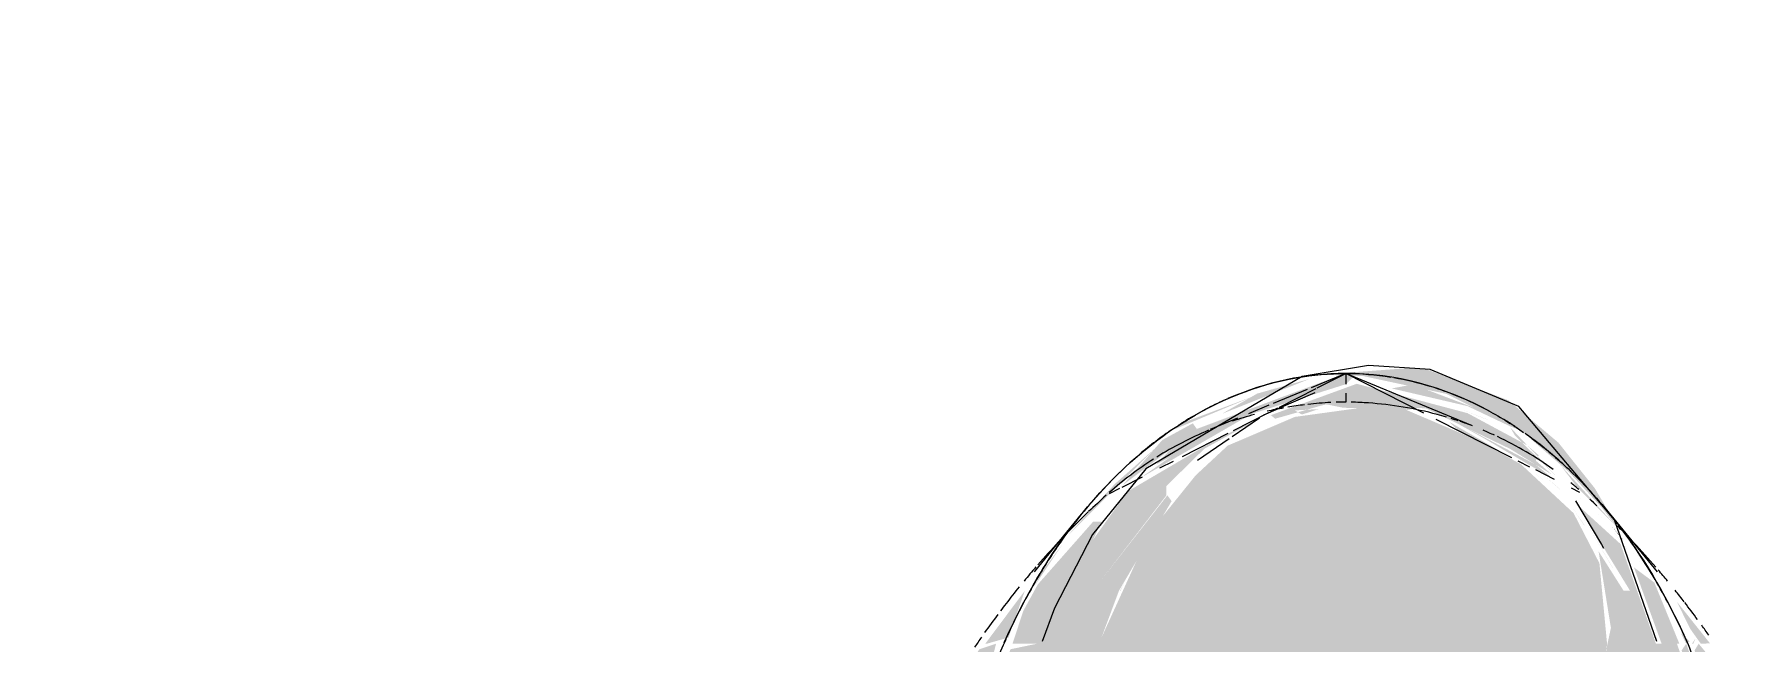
# Model space of a CAD drawing. Header units: metres. Extents: x 147 to 427, y -16 to 162.
# Drawn here: x 394.0139 to 394.1628, y 2.1268 to 2.1794 of the extents above; entities that cross this region are included whole.
import ezdxf

# ---------------------------------------------------------------- set-up
doc = ezdxf.new("R2010")
doc.units = ezdxf.units.M
for name, color, linetype, lineweight in [('A-ANNO-DIMS', 7, 'Continuous', 5), ('A-ANNO-DIMS-50', 7, 'Continuous', 5), ('P-SANR-FIXT', 7, 'Continuous', 5)]:
    doc.layers.add(name, color=color, linetype=linetype, lineweight=lineweight)
doc.styles.add('Century Gothic_1', font='GOTHIC.TTF', dxfattribs={"height": 0.075})
doc.dimstyles.new('Setores_1_5', dxfattribs={"dimscale": 0.3048, "dimtxt": 0.07831262022881443, "dimasz": 0.5208333333333333, "dimexe": 0.3937007874015747, "dimexo": 0.2460629921259842, "dimgap": 0.2870734908136483, "dimtad": 1, "dimrnd": 0.01, "dimzin": 0, "dimdsep": 46, "dimtxsty": 'Century Gothic_1', "dimblk1": 'OBLIQUE', "dimblk2": 'OBLIQUE', "dimsah": 1, "dimcen": 0.09, "dimazin": 0, "dimtfac": 1, "dimtdec": 4, "dimtix": 1, "dimtmove": 0, "dimatfit": 3, "dimfxl": 1, "dimtvp": 1, "dimtolj": 1, "dimtzin": 0, "dimarcsym": 2})

# ---------------------------------------------------------------- blocks, each defined once
blk = doc.blocks.new('UT_Chuveiro ou ducha - UT_Elétrico-3241184-HH')
at = {"layer": 'P-SANR-FIXT', "true_color": 0x7f7f7f, "transparency": 33554598}
h = blk.add_hatch(color=8, dxfattribs=at)
h.paths.add_polyline_path([(-159.0741090932308, 2.072103097325459), (-159.0729048321495, 2.072416220876789), (-159.0726101100861, 2.084600000000004), (-159.0720644797327, 2.08597548847652), (-159.0726319375298, 2.092517450144617), (-159.0741649129497, 2.097267676907618), (-159.0742589993532, 2.102017665906029), (-159.0747417040359, 2.102780502841549), (-159.0776770053274, 2.106683152559944), (-159.0781938842384, 2.10641666726686), (-159.0792199345733, 2.10770512875526), (-159.080668982896, 2.11846076644507), (-159.0792070213238, 2.127095481480747), (-159.077684465259, 2.131174184708199), (-159.0731200541977, 2.138937177674406), (-159.073485189045, 2.139440154315629), (-159.0792991579673, 2.131998847496572), (-159.0735670726189, 2.139440154315629), (-159.0735736146145, 2.140247667274705), (-159.0702881170632, 2.14347063135044), (-159.0658653792312, 2.145912812595109), (-159.0690432418047, 2.144399232498889), (-159.076928716375, 2.139778273370901), (-159.0804270458397, 2.134905403462908), (-159.0836864551163, 2.127838611532898), (-159.08479017669, 2.126583946756583), (-159.0870974311692, 2.12610280809197), (-159.0921455267859, 2.109837970198464), (-159.0916446309332, 2.087386695298421), (-159.086491853347, 2.072103097325459), (-159.075339271241, 2.072103097325459)])
h.paths.add_polyline_path([(-159.0387784687423, 2.072103097325459), (-159.0294165869485, 2.07251835431421), (-159.0239037336978, 2.090162028019891), (-159.0242470083272, 2.112145786766047), (-159.0293251294756, 2.126583946756583), (-159.0311460078198, 2.126583946756583), (-159.0342084588717, 2.135213820846765), (-159.0379704263457, 2.138643652751495), (-159.0333875010491, 2.131173087233261), (-159.0339476252547, 2.131173087233261), (-159.0361170439188, 2.134593437382097), (-159.0350481741287, 2.127960100641848), (-159.0353796271094, 2.126410279079185), (-159.0358483224366, 2.122253947122523), (-159.0370065263305, 2.117987009026553), (-159.0402370569306, 2.111125564413105), (-159.0427936536531, 2.10597687961228), (-159.0418189870714, 2.102235863106876), (-159.0417789887497, 2.098067954309069), (-159.0428710827882, 2.093836189919682), (-159.0439846301091, 2.089686181117425), (-159.0434391501321, 2.084600000000004), (-159.042924630109, 2.084587280058925), (-159.042924630109, 2.072103097325459), (-159.0405790434947, 2.072103097325459)])
h.paths.add_polyline_path([(-159.080806652161, 2.117163709151576), (-159.0801083313977, 2.124103003458912), (-159.0807497381525, 2.117699927092727)])
h.paths.add_polyline_path([(-159.0775928257561, 2.131174184708199), (-159.0775444418533, 2.131174184708199), (-159.0772594097681, 2.131776953424231)])
h.paths.add_polyline_path([(-159.0408193847973, 2.140719210253068), (-159.0430872623483, 2.142407326238655), (-159.0409692023079, 2.140823852743198)])
h.paths.add_polyline_path([(-159.0396007599059, 2.140888966691543), (-159.0437890412745, 2.145357165628347), (-159.0433635694969, 2.144615846166122), (-159.0404704498812, 2.14177668776801), (-159.0396066953474, 2.140892627525339)])
h.paths.add_polyline_path([(-159.0624392723317, 2.146798756625738), (-159.0618238201658, 2.146437140101189), (-159.0603923288364, 2.146911494104716)])
h.paths.add_polyline_path([(-159.0401725933951, 2.141241659473949), (-159.0415533051757, 2.142443459425597), (-159.0412985070144, 2.142906896442406), (-159.0423110722813, 2.143780661161072), (-159.0474804628861, 2.146561096097071), (-159.0570748839213, 2.1491038023912), (-159.0645240340715, 2.146384099708555), (-159.0641452373333, 2.146076219898767), (-159.0597444186896, 2.147327802325669), (-159.0582516031182, 2.14702939673428), (-159.052634006558, 2.146844529272435), (-159.0517226805381, 2.147018152944491), (-159.0510505267216, 2.146959536385144), (-159.0437890412745, 2.143465535998628), (-159.0404342012389, 2.141403012735089)])
h.paths.add_polyline_path([(-159.0744664697974, 2.14211143419349), (-159.0663632289081, 2.146437140101189), (-159.0580246301093, 2.149065680547723), (-159.0572932403597, 2.149761462521284), (-159.0584748376294, 2.14985319803389), (-159.0710574607595, 2.145146339256938), (-159.0732102736603, 2.14343265754448), (-159.0744352477544, 2.142139727554309)])
h = blk.add_hatch(color=8, dxfattribs=at)
h.paths.add_polyline_path([(-159.034371325699, 2.136535276543894), (-159.036446227119, 2.140054657660703), (-159.0396066953474, 2.1440102323232), (-159.0439473286112, 2.147676076715651), (-159.0510505267216, 2.150366398795656), (-159.0520679476242, 2.150499784718844), (-159.0607514892939, 2.14985319803389), (-159.0589995244611, 2.14985319803389), (-159.0565523887665, 2.149778306312575), (-159.0492725882999, 2.148220105239457), (-159.0426768377498, 2.144913554276175), (-159.0386685634734, 2.141451265317852), (-159.0358470272667, 2.138383113228141), (-159.034545020284, 2.136709544554023)])
h.paths.add_polyline_path([(-159.0728993162666, 2.14514971857298), (-159.0665373438616, 2.147806994096684), (-159.0636914139381, 2.148904245012576), (-159.0722602189442, 2.145677161307104), (-159.0728757567678, 2.145169162069296)])
for points in [[(-159.0687570727305, 2.146500405685097), (-159.0611596165439, 2.149527926106603), (-159.0656937588083, 2.148257925312533), (-159.0681284756241, 2.146870413800137), (-159.0684847615933, 2.146660694890269)], [(-159.0506944506064, 2.148879480659843), (-159.0526039525416, 2.149183741168371), (-159.0507203913361, 2.148882322439117)], [(-159.0756447428345, 2.141043685225891), (-159.066119419315, 2.146531721330903), (-159.0718299600919, 2.143732736888385), (-159.0754960959516, 2.141178388771523)], [(-159.0400755684197, 2.140876480253262), (-159.0415593149256, 2.142096522648232), (-159.0497586798078, 2.146447894894868), (-159.0461364094612, 2.144432973075731), (-159.0401455828785, 2.140912068648261)], [(-159.0436345735835, 2.142685524895956), (-159.0490730481082, 2.14581781098938), (-159.0482505896192, 2.145031848853226), (-159.0436477875703, 2.142692241574033)], [(-159.0348123423345, 2.133047466872918), (-159.0376876560224, 2.137903913957002), (-159.0349438530513, 2.133234671256099)], [(-159.0339634287583, 2.135551121007794), (-159.0350481741287, 2.136855934368703), (-159.034129173118, 2.135705498084465)]]:
    blk.add_hatch(color=8, dxfattribs=at).paths.add_polyline_path(points)
h = blk.add_hatch(color=8, dxfattribs=at)
h.paths.add_polyline_path([(-159.0345465551956, 2.136711084532936), (-159.0394504156166, 2.142096522648232), (-159.0379704263457, 2.140146259051544), (-159.0346733844888, 2.13683833253299)])
h.paths.add_polyline_path([(-159.0431936771785, 2.145185811311452), (-159.0458214067043, 2.146619651872838), (-159.0522070122227, 2.14904518017146), (-159.0540408294181, 2.148700712208401), (-159.0474804628861, 2.147170991287893), (-159.0437890412745, 2.145418320737936), (-159.043288378014, 2.145222795128724)])
h = blk.add_hatch(color=8, dxfattribs=at)
h.paths.add_polyline_path([(-159.071998882185, 2.071900000000002), (-159.0719281623471, 2.071372561359099), (-159.0711195819671, 2.071900000000002)])
h.paths.add_polyline_path([(-159.070524630109, 2.056424923784285), (-159.0706052034421, 2.066499999999999), (-159.0745049647865, 2.066814201828033), (-159.0739624062429, 2.07069188735831), (-159.0728955194154, 2.071900000000002), (-159.0732945082053, 2.072103097325459), (-159.0863452322238, 2.071668205994706), (-159.084454831762, 2.067764491702879), (-159.0771734806513, 2.060239177021271), (-159.0707903833621, 2.056561519336026)])
h.paths.add_polyline_path([(-159.0440503780331, 2.071900000000002), (-159.0445342629549, 2.07142341769256), (-159.0439385076397, 2.071404147068055), (-159.0440480283631, 2.071889585352011)])
h.paths.add_polyline_path([(-159.0431537408028, 2.071900000000002), (-159.0435401534075, 2.07134867232927), (-159.0429832066106, 2.071301617601638), (-159.0431507727115, 2.071889585352011)])
h.paths.add_polyline_path([(-159.045524630109, 2.05642492378454), (-159.0386709771249, 2.060477710523518), (-159.0364738365883, 2.06223601329736), (-159.0298267074301, 2.071301617601638), (-159.0295565559282, 2.072103097325459), (-159.0431434841751, 2.071889585352011), (-159.0417749828538, 2.070499999999998), (-159.0420868539753, 2.066499999999947), (-159.045524630109, 2.066282178064789), (-159.045524630109, 2.056932025514)])
h.paths.add_polyline_path([(-159.07423033303, 2.102235408248591), (-159.0731424763962, 2.106249999999999), (-159.0710266440055, 2.109927779207859), (-159.0679524093169, 2.113002013896372), (-159.0655598760757, 2.11458547997681), (-159.0612598681728, 2.116074072828601), (-159.0563188475873, 2.116275429470651), (-159.0517746301091, 2.115117846287182), (-159.0480968509012, 2.113002013896377), (-159.0450226162127, 2.109927779207859), (-159.042529959851, 2.107549999999934), (-159.0412534819856, 2.109486720546251), (-159.0376052287922, 2.116438979011692), (-159.0358051030239, 2.122476669953785), (-159.0353817540331, 2.126583946756583), (-159.0360427754883, 2.133558661023848), (-159.0382831066379, 2.137896446831386), (-159.0428392861666, 2.142130043394748), (-159.0467511112847, 2.144269663039239), (-159.0531376098643, 2.14698973139406), (-159.0555811199868, 2.147176476288074), (-159.0624392723317, 2.146233197406652), (-159.0682668063027, 2.143741414302642), (-159.0710284381377, 2.141178388771523), (-159.0741859159799, 2.137261730666108), (-159.0761677332402, 2.13375054942085), (-159.0792070213238, 2.127095481480747), (-159.0803963168275, 2.121029702314655), (-159.0806191393273, 2.114884435595168), (-159.07963413385, 2.109639981777599), (-159.0785035755046, 2.107103097325459), (-159.0778873211289, 2.107099772867674), (-159.0756428838996, 2.10374111317183), (-159.0743794627661, 2.10239437270267)])
h.paths.add_polyline_path([(-159.0302082604175, 2.126583946756583), (-159.0291147513, 2.126583946756583), (-159.031280874587, 2.131878258716553), (-159.0330479981145, 2.133194587335396), (-159.0306525163062, 2.126583946756583)])
h.paths.add_polyline_path([(-159.0868325727474, 2.126583946756583), (-159.0842075609916, 2.126594373785528), (-159.0791865094623, 2.137166234037196), (-159.0799137023204, 2.137166234037196), (-159.0847162922375, 2.131721636484206), (-159.0859822140131, 2.129411409326355), (-159.0869084942658, 2.126583946756583)])
h.paths.add_polyline_path([(-159.0609800214025, 2.131174184708199), (-159.0609795004123, 2.131173087233261), (-159.0637486963828, 2.131173087233261)])
h.paths.add_polyline_path([(-159.0773480603354, 2.14033414027175), (-159.0732102736603, 2.14343265754448), (-159.0709474066831, 2.145211119862761), (-159.0712817719541, 2.145677161307104), (-159.0739286286236, 2.144229900582025), (-159.0772729375941, 2.140419727649599)])
h = blk.add_hatch(color=8, dxfattribs=at)
h.paths.add_polyline_path([(-159.0372729903358, 2.136772232857111), (-159.0382831066379, 2.138216587315147), (-159.0374533085244, 2.136972918884061)])
h.paths.add_polyline_path([(-159.0624392723317, 2.146798756625738), (-159.0585486897222, 2.14752242172751), (-159.0609324369528, 2.147094574092513)])
h = blk.add_hatch(color=8, dxfattribs=at)
h.paths.add_polyline_path([(-159.042035253465, 2.05821844210395), (-159.0366060765085, 2.061494142664745), (-159.0378798251575, 2.061009005956544), (-159.0417223313882, 2.058428583868338)])
h.paths.add_polyline_path([(-159.0368603960832, 2.060878287245813), (-159.0356355662324, 2.06188876413475), (-159.0367822494783, 2.060957922805261)])
h.paths.add_polyline_path([(-159.0286233223972, 2.072103497495649), (-159.0282118453589, 2.072590712973375), (-159.0282510894295, 2.072571365311234)])
h.paths.add_polyline_path([(-159.0295564210445, 2.072103497495649), (-159.0289637589095, 2.072545551872607), (-159.0269970757825, 2.077304873323756), (-159.0251521312301, 2.085170050741142), (-159.0294165869485, 2.07251835431421)])
h.paths.add_polyline_path([(-159.0239036897891, 2.090162323215309), (-159.0232177042328, 2.098187630720822), (-159.0235022937991, 2.107139115569759), (-159.0239029754537, 2.105979098247175), (-159.0239029754537, 2.091400264804403)])
h.paths.add_polyline_path([(-159.0242470083272, 2.112145786766047), (-159.0258389631166, 2.118980326977947), (-159.0285212040261, 2.126583946756583), (-159.0289216162869, 2.126011091074712), (-159.0246503077824, 2.113342008935362)])
h.paths.add_polyline_path([(-159.0319248572522, 2.133278901236552), (-159.0335076587432, 2.135126609171011), (-159.0319858243429, 2.133346016186911)])
h.paths.add_polyline_path([(-159.0334793095934, 2.134383059890486), (-159.0346733844888, 2.135754116379157), (-159.0335076587432, 2.134415359678039)])
h.paths.add_polyline_path([(-159.0431479607518, 2.145148081851021), (-159.0448998443799, 2.14585212619365), (-159.0431846330926, 2.14516004226984)])
h.paths.add_polyline_path([(-159.0456306385704, 2.145957789271209), (-159.0482505896192, 2.146991881867121), (-159.0459027340409, 2.146046531241579)])
h = blk.add_hatch(color=8, dxfattribs=at)
h.paths.add_polyline_path([(-159.0801274585396, 2.061520748634078), (-159.0821380207211, 2.063414493038926), (-159.0803437720477, 2.061728077796734)])
h.paths.add_polyline_path([(-159.0787157092703, 2.061225585262099), (-159.0813712227985, 2.063458693712179), (-159.079244983474, 2.061564108636528), (-159.0789330939523, 2.061364624337852)])
h.paths.add_polyline_path([(-159.084454831762, 2.066814201828033), (-159.0873097617041, 2.071032914655421), (-159.0844648662975, 2.066828728304302)])
h.paths.add_polyline_path([(-159.0942729954389, 2.072103097325459), (-159.0874657953709, 2.072568392902189), (-159.0886595199991, 2.076045350157421), (-159.092146284696, 2.088874645108608), (-159.0926611809142, 2.093628741640762), (-159.0928315559859, 2.096410883301352), (-159.0925510680858, 2.107111540313537), (-159.0903770054196, 2.118445587979029), (-159.0883341093056, 2.126583946756583), (-159.0897848330545, 2.12610280809197), (-159.094014382426, 2.119798183842418), (-159.096560096538, 2.112812072092045), (-159.0979083959427, 2.108334692271688), (-159.0998814638956, 2.101903294336775), (-159.1015700584226, 2.09541778409798), (-159.1008643119511, 2.072103097325459), (-159.0943578589805, 2.072103097325459)])
h.paths.add_polyline_path([(-159.0849279059799, 2.131698418225501), (-159.0825777106719, 2.135205689550976), (-159.084347695133, 2.132839687605862), (-159.08479017669, 2.131969330467452)])
h.paths.add_polyline_path([(-159.0819916313741, 2.136082467504566), (-159.0745923458707, 2.143473727180517), (-159.0780463369668, 2.140419727649599), (-159.0819008445277, 2.136199192973452)])
h = blk.add_hatch(color=8, dxfattribs=at)
h.paths.add_polyline_path([(-159.0377748895463, 2.060408243181672), (-159.0358688121888, 2.06188876413475), (-159.0375691944881, 2.060599346591798)])
h.paths.add_polyline_path([(-159.0341252255133, 2.135941496998106), (-159.0350481741287, 2.136886890658711), (-159.0344941216301, 2.136314275309943)])
h.paths.add_polyline_path([(-159.0336298775665, 2.134746343576732), (-159.0349209354478, 2.136442958798764), (-159.0337008487864, 2.134814884439912)])
h.paths.add_polyline_path([(-159.0356014857879, 2.137320932319871), (-159.0377434966126, 2.139189187818079), (-159.0357308601066, 2.137429657289075)])
h.paths.add_polyline_path([(-159.0394365608848, 2.139946347990609), (-159.0411262739966, 2.141410554582323), (-159.0396066953474, 2.140066713008775)])
h.paths.add_polyline_path([(-159.0402080400541, 2.141294357569849), (-159.0415533051757, 2.142459325906117), (-159.0403917335358, 2.141451265317852)])
h = blk.add_hatch(color=8, dxfattribs=at)
h.paths.add_polyline_path([(-159.0311213570772, 2.068301576191535), (-159.0272200832684, 2.072103097325459), (-159.0151711481644, 2.072558990602082), (-159.014623015708, 2.097184410044516), (-159.0230345559384, 2.121284541232728), (-159.0274401984956, 2.126583946756583), (-159.0277924320712, 2.126011091074712), (-159.0272824645948, 2.123610549074141), (-159.0239032710361, 2.111126231290104), (-159.0233297476663, 2.105979098247175), (-159.0232177042328, 2.102003269078739), (-159.0237952831349, 2.090891134663116), (-159.0254093197198, 2.082397811097816), (-159.0291886987281, 2.072103097325459), (-159.0295852354856, 2.072018011425101), (-159.0309908142536, 2.068558352720532)])
h.paths.add_polyline_path([(-159.0370090034065, 2.061593803363854), (-159.0339946180387, 2.064094297158533), (-159.031325976902, 2.067899090884817), (-159.0326643043088, 2.066543702342499), (-159.0367501060429, 2.061888764134763)])
h.paths.add_polyline_path([(-159.0281179083211, 2.126583946756583), (-159.0282133641165, 2.126768307731403), (-159.0282342530848, 2.126788719789949)])
h.paths.add_polyline_path([(-159.0274160856878, 2.126583946756583), (-159.0277151509131, 2.1271306245961), (-159.0274401984956, 2.126621327107167)])
h.paths.add_polyline_path([(-159.0311190463939, 2.131693878715836), (-159.0333847552672, 2.134886013890633), (-159.0311460078198, 2.131724597391162)])
h = blk.add_hatch(color=8, dxfattribs=at)
h.paths.add_polyline_path([(-159.0799200898099, 2.061254132784126), (-159.0813712227985, 2.062574782543476), (-159.0814446464705, 2.06321426906127), (-159.0863487981396, 2.07043372230069), (-159.087810911606, 2.072103097325459), (-159.1008598118913, 2.072017022259356), (-159.0807008682162, 2.061655448124354)])
h.paths.add_polyline_path([(-159.085387306499, 2.068826912843454), (-159.0868605614905, 2.072103097325459), (-159.0869241182218, 2.071668205994706), (-159.0855062819141, 2.069046877349771)])
h.paths.add_polyline_path([(-159.0891357460516, 2.126583946756583), (-159.0872547362234, 2.127121564613146), (-159.085844263531, 2.131173087233261), (-159.0892707222336, 2.126583946756583)])
h = blk.add_hatch(color=8, dxfattribs=at)
h.paths.add_polyline_path([(-159.0361291704089, 2.061254132783901), (-159.015187523857, 2.072103097325459), (-159.0285844339012, 2.072018011425101), (-159.0306612172001, 2.067774381229786), (-159.034514217419, 2.063269168472174), (-159.0355575067454, 2.06188876413475), (-159.0358529104226, 2.061609322745103)])
h.paths.add_polyline_path([(-159.0272117989644, 2.126583946756583), (-159.0264578673974, 2.126617527917669), (-159.0293251294756, 2.130215394261893), (-159.0281833784813, 2.127887416101864), (-159.0272544344956, 2.126583946756583)])
h.paths.add_polyline_path([(-159.0279055266864, 2.126583946756583), (-159.0277151509131, 2.12704756605152), (-159.0280246957102, 2.126583946756583)])
h.paths.add_polyline_path([(-159.0285212040261, 2.126583946756583), (-159.0282342530848, 2.126788719789949), (-159.0290113658377, 2.127548090515859)])
at = {"layer": 'P-SANR-FIXT', "color": 8, "true_color": 0x797979}
for p, q in [((-159.0580246301093, 2.150000000000002), (-159.0610210428021, 2.14876066377209)), ((-159.0604973830889, 2.148743098049979), (-159.0580246301093, 2.150000000000003)), ((-159.047056851295, 2.145463653702809), (-159.0580246301093, 2.150000000000002)), ((-159.0580246301093, 2.150000000000003), (-159.0580246301093, 2.149080970827709)), ((-159.0512680587119, 2.146565630358254), (-159.0580246301093, 2.150000000000003)), ((-159.0613608466943, 2.148620118621195), (-159.0643305380542, 2.147391834514398)), ((-159.0637697577826, 2.147079747861926), (-159.0606006869263, 2.148690588642179)), ((-159.0580246301091, 2.148298460363452), (-159.0580246301091, 2.147519255749865)), ((-159.0677665827369, 2.145048159134523), (-159.0646897989025, 2.146612090361462)), ((-159.0646821196367, 2.147246418032446), (-159.0664699635903, 2.146506953876898)), ((-159.0645347865519, 2.146690883240212), (-159.0639052483124, 2.147010877937383)), ((-159.0721637795403, 2.142813061135523), (-159.0682139084445, 2.144820783186037)), ((-159.067407332224, 2.14611925197271), (-159.0697691109272, 2.145142404585745)), ((-159.0741341671874, 2.141811511811154), (-159.0729713753738, 2.142402559647352)), ((-159.0420686227071, 2.141889551045594), (-159.0430778848448, 2.14240255964748)), ((-159.0399274301094, 2.140801181453642), (-159.0415680235438, 2.141635096164854)), ((-159.0377549732214, 2.139696920202581), (-159.0384559496218, 2.140053226963454))]:
    blk.add_line(p, q, dxfattribs=at)
at = {"layer": 'P-SANR-FIXT'}
for p, q in [((-159.0638167674805, 2.146980635248849), (-159.0606875584218, 2.148345979155811)), ((-159.0850031170126, 2.132822077871568), (-159.0809220247638, 2.137811624122933)), ((-159.0350526637577, 2.137724280825255), (-159.0310266081919, 2.132800046726957))]:
    blk.add_line(p, q, dxfattribs=at)
at = {"layer": 'P-SANR-FIXT', "color": 251, "true_color": 0x525252}
for p, q in [((-159.0651343760949, 2.146405733137861), (-159.0638535630914, 2.146964580500751)), ((-159.0678644950948, 2.144542212449018), (-159.0654899146706, 2.146163050129715)), ((-159.0708634153002, 2.142495213821112), (-159.0681284756241, 2.144362025000113))]:
    blk.add_line(p, q, dxfattribs=at)
at = {"layer": 'P-SANR-FIXT', "color": 8, "true_color": 0x6f6f6f}
for p, q in [((-159.0436345735835, 2.142685524895947), (-159.0501905249911, 2.146017919266157)), ((-159.0774019829914, 2.140150478909671), (-159.0756447428345, 2.141043685225894)), ((-159.0784997661974, 2.139592474991065), (-159.0775956870781, 2.140052018996211))]:
    blk.add_line(p, q, dxfattribs=at)
at = {"layer": 'P-SANR-FIXT', "flags": 128}
blk.add_lwpolyline([(-159.0310724517421, 2.126774806343972), (-159.0347282976985, 2.137329189125228), (-159.0430255742646, 2.147148013962082), (-159.0507050735426, 2.150344024081869), (-159.0560535192882, 2.150698935979304), (-159.0618060895275, 2.149732141741586), (-159.0753672293479, 2.141732764455272), (-159.0799723912965, 2.136056616368748), (-159.0832665319664, 2.129678001883458), (-159.0843283242705, 2.126778198270365)], dxfattribs=at)
at = {"layer": 'P-SANR-FIXT', "color": 251, "true_color": 0x525252, "flags": 128}
blk.add_lwpolyline([(-159.0381215390981, 2.138955264504095), (-159.035868830316, 2.135182690898898), (-159.0356904435, 2.134875787138948)], dxfattribs=at)
at = {"layer": 'P-SANR-FIXT', "color": 8, "true_color": 0x7c7c7c}
for centre, radius, start, end in [((-159.0577996032954, 2.116203054805803), 0.03131700941398811, 105.069102879785, 108.74359326425), ((-159.0577996032954, 2.116203054805803), 0.03131700941397379, 92.77609687120317, 96.45101356865732), ((-159.0582496569228, 2.116203054805803), 0.03131700941402778, 71.42373712510901, 72.61050932818856), ((-159.0582496569228, 2.116203054805803), 0.03131700941400636, 69.54721109058312, 71.12735614429592), ((-159.0851146254068, 2.086453385030217), 0.07140153739429388, 46.81860156825764, 47.51128112092687)]:
    blk.add_arc(centre, radius, start, end, dxfattribs=at)
at = {"layer": 'P-SANR-FIXT', "color": 8, "true_color": 0x797979}
for centre, radius, start, end in [((-159.0577996032954, 2.116203054805803), 0.03131700941400069, 100.3638733460574, 102.978696656431), ((-159.0577996032954, 2.116203054805803), 0.03131700941400619, 96.97541287467669, 99.67453093652783), ((-159.0577996032954, 2.116203054805803), 0.03131700941399927, 90.41169951709801, 91.95654699323553), ((-159.0582496569228, 2.116203054805803), 0.03131700941400469, 85.95921316880445, 88.75000505313187), ((-159.0582496569228, 2.116203054805803), 0.03131700941401162, 73.39777321376066, 74.90164034615255), ((-159.0577996032954, 2.116203054805803), 0.03131700941398829, 112.7945617770142, 122.0413583806775), ((-159.0577996032954, 2.116203054805803), 0.03131700941397157, 111.247407204826, 112.4703127751651), ((-159.0582496569228, 2.116203054805803), 0.03131700941401273, 65.23528692505086, 67.20297648450236), ((-159.0582496569228, 2.116203054805803), 0.03131700941401281, 54.45156404298631, 64.73117401492281), ((-159.0582496569228, 2.116203054805803), 0.03131700941398416, 49.27398914228935, 50.98344451474683), ((-159.0309346348113, 2.086453385030217), 0.07140153739429347, 133.782546246829, 134.5810377590032), ((-159.0851146254068, 2.086453385030217), 0.07140153739430612, 43.60771477819105, 44.8266061359159), ((-159.0309346348113, 2.086453385030217), 0.07140153739428406, 139.0652726340678, 140.3463220759352)]:
    blk.add_arc(centre, radius, start, end, dxfattribs=at)
at = {"layer": 'P-SANR-FIXT', "color": 8, "true_color": 0x6f6f6f}
for centre, radius, start, end in [((-159.0582496569228, 2.116203054805803), 0.03131700941399745, 74.93089712124322, 85.95921316880357), ((-159.0577996032954, 2.116203054805803), 0.031317009413991, 122.6168873007532, 131.4633591982252), ((-159.0309346348113, 2.086453385030217), 0.07140153739428821, 132.083114892549, 133.7523358884113), ((-159.0309346348113, 2.086453385030217), 0.07140153739431222, 134.5810377589957, 138.8595938712143), ((-159.0851146254068, 2.086453385030217), 0.07140153739427747, 40.91742287272616, 43.2169554671607), ((-159.0851146254068, 2.086453385030217), 0.07140153739428709, 39.65367792612552, 40.66079122609873), ((-159.0309346348113, 2.086453385030217), 0.07140153739430502, 140.8701313759464, 142.3506859841114), ((-159.0309346348113, 2.086453385030217), 0.07140153739430068, 145.2438806819769, 146.0891330916877)]:
    blk.add_arc(centre, radius, start, end, dxfattribs=at)
at = {"layer": 'P-SANR-FIXT', "color": 251, "true_color": 0x525252}
for centre, radius, start, end in [((-159.0309346348113, 2.086453385030217), 0.07140153739429235, 142.3506859841162, 142.9972941578854), ((-159.0851146254068, 2.086453385030217), 0.07140153739429413, 37.7850353728403, 38.82168043346394), ((-159.0851146254068, 2.086453385030217), 0.0714015373942708, 36.25695627080581, 37.73704181267335), ((-159.0309346348113, 2.086453385030217), 0.07140153739430705, 143.317884166511, 144.860662978836), ((-159.0851146254068, 2.086453385030217), 0.07140153739425838, 34.91336998327469, 35.76595926167612)]:
    blk.add_arc(centre, radius, start, end, dxfattribs=at)
at = {"layer": 'P-SANR-FIXT'}
for points, knots in [([(-159.0876223399664, 2.126678264139581), (-159.08656336623, 2.129077571882703), (-159.0824066325863, 2.136939460718546), (-159.0738648864965, 2.145805083296251), (-159.0657346735665, 2.14901554568952), (-159.0623039600118, 2.149622035204986)], [-0.3208360750014626, -0.3208360750014626, -0.3208360750014626, -0.3208360750014626, -0.2666666666666667, -0.1333333333333333, -0.03901814482879995, -0.03901814482879995, -0.03901814482879995, -0.03901814482879995]), ([(-159.0332555655058, 2.135325400486879), (-159.0336938668197, 2.135953067956605), (-159.0342499646457, 2.136708036439347), (-159.0348231265619, 2.137435938762341), (-159.0349330791141, 2.137573806189172)], [0.7497328928493698, 0.7497328928493698, 0.7497328928493698, 0.7497328928493698, 0.7666666666666666, 0.7706586484833453, 0.7706586484833453, 0.7706586484833453, 0.7706586484833453])]:
    blk.add_open_spline(points, degree=3, knots=knots, dxfattribs=at)
at = {"layer": 'P-SANR-FIXT', "color": 8, "true_color": 0x6f6f6f}
for points in [[(-159.0580246301093, 2.150000000000003), (-159.0614778924569, 2.150000000000003), (-159.0649304283465, 2.149259172415009), (-159.0682338271967, 2.147822761728808)], [(-159.0454817725745, 2.146678924367762), (-159.049473304418, 2.148867857282179), (-159.053748573442, 2.150000000000003), (-159.0580246301093, 2.150000000000003)], [(-159.0538547300588, 2.149641997819128), (-159.052812062027, 2.14946276321415), (-159.0517749997603, 2.149216721803114), (-159.0507477384268, 2.148904988238508)], [(-159.0683214040481, 2.14778450254167), (-159.0685285712025, 2.147693576466517), (-159.0687351456965, 2.147599911872961), (-159.0689410908363, 2.1475035199474)], [(-159.0433652365977, 2.145401952713387), (-159.0436792736657, 2.145609102488546), (-159.0439954567977, 2.145809588962337), (-159.0443136554007, 2.146003298059139)], [(-159.0385043770188, 2.141498695527357), (-159.0394326119422, 2.142389301738516), (-159.0403906078586, 2.143216700898456), (-159.041373954484, 2.143977040535447)], [(-159.0360775831902, 2.138947763258423), (-159.0367378548409, 2.139706474755505), (-159.0374174974264, 2.140430868270833), (-159.0381145909944, 2.141119266687469)], [(-159.0875007384907, 2.126953433033855), (-159.0881034336248, 2.125607369754404), (-159.0886612753887, 2.124220243502682), (-159.0891716702504, 2.122798461759316)]]:
    blk.add_open_spline(points, degree=3, dxfattribs=at)
at = {"layer": 'P-SANR-FIXT', "color": 251, "true_color": 0x525252}
for points in [[(-159.0623039600118, 2.149622035204986), (-159.0608846755841, 2.149872939604657), (-159.0594547198094, 2.150000000000003), (-159.0580246301093, 2.150000000000003)], [(-159.0580246301093, 2.150000000000003), (-159.0567208459148, 2.150000000000003), (-159.0554171230751, 2.149894747726498), (-159.0541214894939, 2.149686376186545)], [(-159.0506927216182, 2.148888227116899), (-159.0491453295241, 2.148414959213479), (-159.0476203612699, 2.147792577493662), (-159.0461321702072, 2.147024895630545)], [(-159.0454816544433, 2.146678776406759), (-159.0449114369715, 2.146366052723027), (-159.0443470128548, 2.146031759488704), (-159.0437891008449, 2.145676525499424)], [(-159.0434730171089, 2.145472573571248), (-159.043186458557, 2.145285219510613), (-159.0429016696347, 2.145092323035874), (-159.04261874905, 2.144893970501011)], [(-159.041373954484, 2.143977040535451), (-159.0417342059026, 2.144255592803487), (-159.0420978597436, 2.144525144738167), (-159.0424646991551, 2.144785506914766)], [(-159.0746760733758, 2.143977135201576), (-159.076546884186, 2.142529353753829), (-159.0783254869273, 2.140837221364468), (-159.0799830096411, 2.138930674560091)], [(-159.0418720457526, 2.144354578792599), (-159.0408729747765, 2.143611387106923), (-159.039898885238, 2.142799477626393), (-159.0389542835017, 2.141922792716102)], [(-159.0353822343202, 2.138127357707019), (-159.0355617794077, 2.138344842229577), (-159.0357428720935, 2.138559724049807), (-159.0359254712116, 2.138771967208409)], [(-159.0827899892915, 2.135330409918658), (-159.0831269713352, 2.13484885548726), (-159.0834570204155, 2.134357429034878), (-159.083779811947, 2.133856467114823)], [(-159.0313870842288, 2.132430043932477), (-159.0319830686681, 2.133429672060456), (-159.0326064759091, 2.134395874583489), (-159.0332555655058, 2.135325400486879)], [(-159.0840346928252, 2.133456522416473), (-159.0842464534055, 2.133120555633132), (-159.0844549764475, 2.132780424221135), (-159.0846602031713, 2.132436273399539)], [(-159.085930879424, 2.130174946130447), (-159.0864758107411, 2.129145175621576), (-159.0869928469862, 2.128085171356954), (-159.0874806201196, 2.126998313162655)], [(-159.0285677451584, 2.127000082897192), (-159.0290568894609, 2.128088236818561), (-159.0295755332778, 2.129149384214654), (-159.030122013907, 2.130180419290276)]]:
    blk.add_open_spline(points, degree=3, dxfattribs=at)
for points, knots in [([(-159.0689410908363, 2.1475035199474), (-159.0700683965711, 2.146975888314417), (-159.0712634386988, 2.146318935334687), (-159.0724295672127, 2.145569130191606), (-159.0725139114283, 2.145514313783572)], [0.1009641826232324, 0.1009641826232324, 0.1009641826232324, 0.1009641826232324, 0.1333333333333333, 0.1358620553778092, 0.1358620553778092, 0.1358620553778092, 0.1358620553778092]), ([(-159.0386090876074, 2.141598282453868), (-159.0372016611457, 2.140258207165412), (-159.0357171976961, 2.138612707634811), (-159.0343346186593, 2.136805618137747), (-159.0342007737434, 2.136627881695861)], [-0.8128127100529251, -0.8128127100529251, -0.8128127100529251, -0.8128127100529251, -0.7666666666666666, -0.7616802919676604, -0.7616802919676604, -0.7616802919676604, -0.7616802919676604])]:
    blk.add_open_spline(points, degree=3, knots=knots, dxfattribs=at)
at = {"layer": 'P-SANR-FIXT'}
for points in [[(-159.0732102736603, 2.145048322761633), (-159.0737046797955, 2.144707865128177), (-159.0741934449365, 2.144350631279792), (-159.0746760733758, 2.143977135201576)], [(-159.0799830096411, 2.138930674560091), (-159.0809629819007, 2.137803472522767), (-159.0819006307067, 2.13660132205077), (-159.0827899892915, 2.135330409918658)], [(-159.0342007737434, 2.136627881695861), (-159.0319858587272, 2.133686633525044), (-159.0300400284113, 2.13033155942515), (-159.0284253267373, 2.126678488910038)], [(-159.0846602031713, 2.13243627339953), (-159.0850990242649, 2.131700401203804), (-159.0855227745593, 2.130946152227425), (-159.085930879424, 2.130174946130454)], [(-159.030122013907, 2.130180419290276), (-159.0305285285483, 2.13094738307922), (-159.0309504467935, 2.131697684103401), (-159.0313870842288, 2.132430043932468)]]:
    blk.add_open_spline(points, degree=3, dxfattribs=at)
at = {"layer": 'P-SANR-FIXT', "color": 8, "true_color": 0x6f6f6f}
blk.add_open_spline([(-159.0264907923657, 2.121694224047915), (-159.0266043386154, 2.122031189751439), (-159.0272344077468, 2.123848192604352), (-159.0279422320282, 2.125608561904221), (-159.0285677451584, 2.127000082897192)], degree=3, knots=[0.6428571428577174, 0.6428571428577174, 0.6428571428577174, 0.6428571428577174, 0.6499999999999999, 0.6815841860101086, 0.6815841860101086, 0.6815841860101086, 0.6815841860101086], dxfattribs=at)
blk = doc.blocks.new('DIMBLOCK148-HH')
at = {"layer": 'A-ANNO-DIMS-50', "lineweight": 25}
for p, q in [((393.6475327593589, 2.1), (393.5681577593589, 2.179375)), ((393.6475327593589, 2.1), (393.7269077593589, 2.020625)), ((393.6475327593589, 0), (393.5681577593589, 0.07937500000000004)), ((393.6475327593589, 0), (393.7269077593589, -0.07937500000000004))]:
    blk.add_line(p, q, dxfattribs=at)
at = {"layer": 'A-ANNO-DIMS-50'}
for p, q in [((393.6475327593589, 2.1), (393.5275327593588, 2.1)), ((393.6475327593589, 0), (393.6475327593589, 2.1)), ((393.6475327593589, 2.1), (394.0525752773694, 2.1)), ((393.6475327593589, 0), (393.6102795578455, 0)), ((393.6475327593589, 0), (393.7675327593589, 0))]:
    blk.add_line(p, q, dxfattribs=at)
at = {"layer": 'A-ANNO-DIMS-50', "color": 0, "insert": (393.4639007824717, 0.8846733572947253), "char_height": 0.07499999999999998, "width": 0.3967839424926597, "attachment_point": 1, "rotation": 90, "line_spacing_factor": 0.9845015114479527, "style": 'Century Gothic_1'}
blk.add_mtext('2,10 m', dxfattribs=at)
blk = doc.blocks.new('_Oblique')
at = {"color": 0, "linetype": 'ByBlock', "lineweight": -2}
blk.add_line((-0.5, -0.5), (0.5, 0.5), dxfattribs=at)

msp = doc.modelspace()

# ---------------------------------------------------------------- block references
at = {"layer": 'P-SANR-FIXT', "color": 8, "true_color": 0x7c7c7c}
msp.add_blockref('UT_Chuveiro ou ducha - UT_Elétrico-3241184-HH', (553.1855999074785, 0), dxfattribs=at)

# ---------------------------------------------------------------- dimensions: what is measured, and where the dimension line sits
at = {"layer": 'A-ANNO-DIMS'}
dim = msp.add_linear_dim(base=(393.6475327593591, 2.100000000000001), p1=(393.5352795578455, 0), p2=(394.1275752773694, 2.1), angle=89.99999999999991, dimstyle='Setores_1_5', override={"dimpost": '<>', "dimfxl": 2.181929013365548}, dxfattribs=at)
dim.commit()
dim.dimension.update_dxf_attribs({"geometry": 'DIMBLOCK148-HH', "text_midpoint": (393.5206462872799, 1.049999999999889)})

doc.saveas('drawing.dxf')
